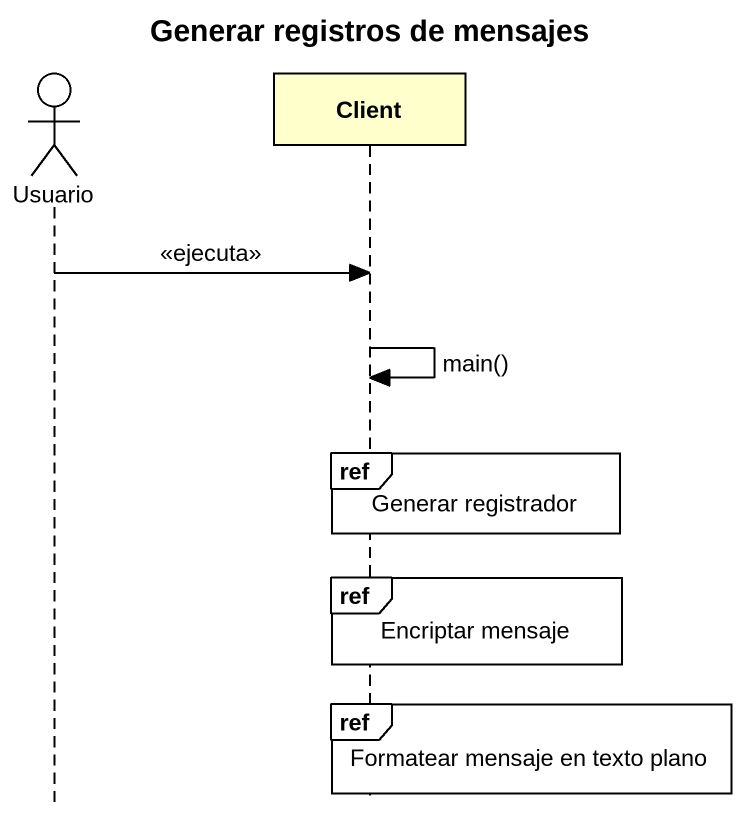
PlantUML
@startuml
title Generar registros de mensajes
hide footbox
actor Usuario
participant Client

Usuario -> Client : <<ejecuta>>
Client -> Client : main()
ref over Client : Generar registrador
ref over Client : Encriptar mensaje
ref over Client : Formatear mensaje en texto plano
@enduml
